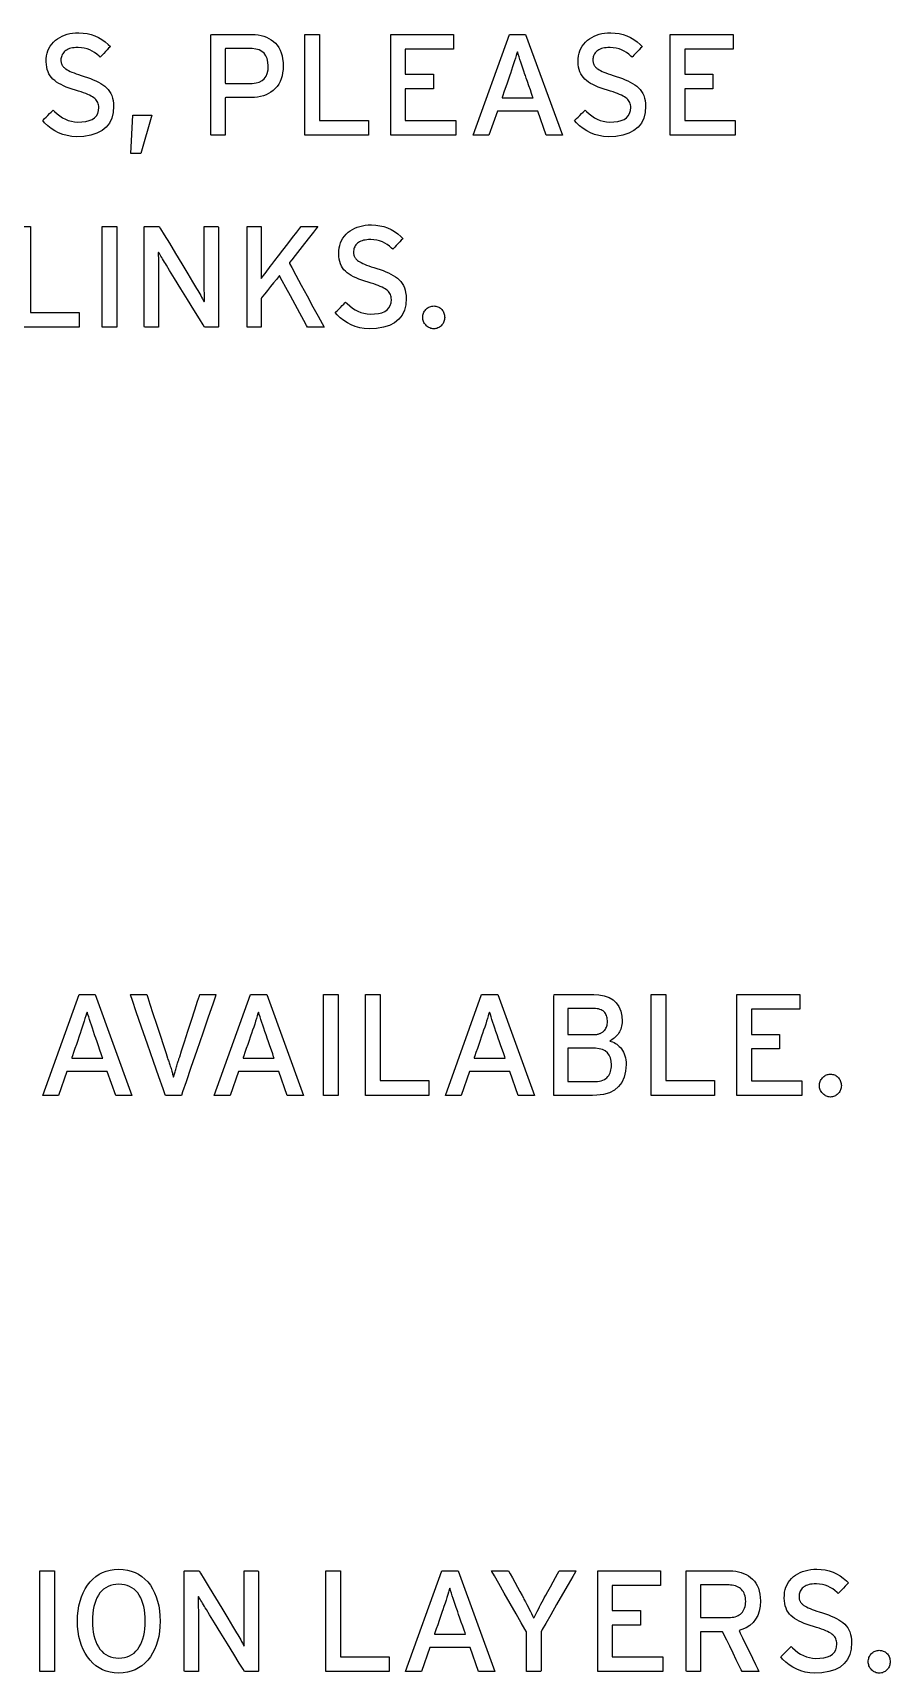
# Model space of a CAD drawing. Extents: x 1 to 47.7, y 0.2 to 33.5.
# Drawn here: x 13.578 to 15.809, y 21.199 to 25.469 of the extents above; entities that cross this region are included whole.
import ezdxf

# ---------------------------------------------------------------- set-up
doc = ezdxf.new("R2010")
doc.units = 0
doc.header["$MEASUREMENT"] = 0
doc.layers.add('6_0____DWG', color=7, linetype='CONTINUOUS')

msp = doc.modelspace()

# ---------------------------------------------------------------- linework, layer by layer
at = {"layer": '6_0____DWG'}
for points in [[(13.7879, 25.2781), (13.7868, 25.2615), (13.7833, 25.2469), (13.7773, 25.2342), (13.7688, 25.2234), (13.7579, 25.2146), (13.7445, 25.2077), (13.7287, 25.2027), (13.7103, 25.1996), (13.6913, 25.1986), (13.6788, 25.1996), (13.6669, 25.2016), (13.6556, 25.2047), (13.6449, 25.2088), (13.6348, 25.2139), (13.6253, 25.22), (13.6164, 25.2272), (13.6081, 25.2353), (13.6034, 25.2411), (13.6051, 25.2427), (13.6082, 25.2458), (13.6123, 25.2499), (13.6168, 25.2544), (13.6214, 25.259), (13.6255, 25.2631), (13.6287, 25.2662), (13.6304, 25.268), (13.6343, 25.2643), (13.6409, 25.2581), (13.6478, 25.2528), (13.655, 25.2482), (13.6624, 25.2444), (13.6701, 25.2414), (13.678, 25.2391), (13.6862, 25.2377), (13.6947, 25.237), (13.7055, 25.2373), (13.7157, 25.2385), (13.7246, 25.2407), (13.7322, 25.244), (13.7383, 25.2482), (13.7432, 25.2534), (13.7466, 25.2595), (13.7487, 25.2667), (13.7495, 25.2749), (13.7493, 25.2785), (13.7488, 25.2817), (13.7481, 25.2847), (13.747, 25.2877), (13.7455, 25.2905), (13.7438, 25.2931), (13.7417, 25.2957), (13.7393, 25.2981), (13.7366, 25.3003), (13.7333, 25.3026), (13.7295, 25.3048), (13.7253, 25.307), (13.7205, 25.3091), (13.7153, 25.3113), (13.7096, 25.3134), (13.7034, 25.3155), (13.6967, 25.3175), (13.689, 25.3197), (13.6804, 25.3224), (13.6722, 25.3252), (13.6647, 25.3281), (13.6576, 25.3312), (13.6511, 25.3344), (13.645, 25.3377), (13.6395, 25.3412), (13.6346, 25.3448), (13.6301, 25.3485), (13.6261, 25.3526), (13.6226, 25.3571), (13.6196, 25.3621), (13.6172, 25.3675), (13.6153, 25.3735), (13.6138, 25.3799), (13.6129, 25.3867), (13.6125, 25.394), (13.6127, 25.4017), (13.6135, 25.4091), (13.615, 25.416), (13.617, 25.4226), (13.6197, 25.4288), (13.623, 25.4347), (13.6269, 25.4401), (13.6315, 25.4452), (13.6366, 25.4499), (13.642, 25.4539), (13.6478, 25.4575), (13.6538, 25.4606), (13.6602, 25.4633), (13.667, 25.4654), (13.674, 25.4671), (13.6814, 25.4683), (13.6891, 25.4691), (13.6975, 25.4693), (13.7086, 25.4687), (13.7193, 25.4672), (13.7296, 25.4648), (13.7394, 25.4615), (13.7488, 25.4573), (13.7577, 25.4521), (13.7661, 25.4461), (13.7741, 25.4392), (13.7795, 25.4336), (13.778, 25.4321), (13.775, 25.4291), (13.7711, 25.425), (13.7666, 25.4203), (13.7621, 25.4156), (13.758, 25.4113), (13.7547, 25.408), (13.7529, 25.4061), (13.7501, 25.4084), (13.7445, 25.4135), (13.7386, 25.4179), (13.7324, 25.4217), (13.7258, 25.4248), (13.7189, 25.4273), (13.7116, 25.4292), (13.704, 25.4303), (13.6961, 25.4309), (13.69, 25.4308), (13.6854, 25.4305), (13.681, 25.4299), (13.6769, 25.4291), (13.6732, 25.4281), (13.6698, 25.4269), (13.6667, 25.4254), (13.6639, 25.4237), (13.6614, 25.4218), (13.6592, 25.4197), (13.6572, 25.4174), (13.6555, 25.415), (13.6541, 25.4125), (13.6529, 25.4098), (13.652, 25.4071), (13.6514, 25.4042), (13.651, 25.4012), (13.6509, 25.3982), (13.6509, 25.3967), (13.651, 25.3952), (13.6512, 25.3938), (13.6514, 25.3924), (13.6517, 25.3911), (13.6521, 25.3898), (13.6525, 25.3886), (13.653, 25.3874), (13.6535, 25.3862), (13.6542, 25.385), (13.6549, 25.3837), (13.6558, 25.3825), (13.6567, 25.3813), (13.6578, 25.3802), (13.659, 25.379), (13.6602, 25.3778), (13.6616, 25.3767), (13.6637, 25.3752), (13.6669, 25.3731), (13.6706, 25.371), (13.6748, 25.3689), (13.6796, 25.3668), (13.6849, 25.3647), (13.6906, 25.3625), (13.6969, 25.3604), (13.7037, 25.3582), (13.7117, 25.3558), (13.7199, 25.3531), (13.7276, 25.3503), (13.735, 25.3473), (13.7419, 25.3442), (13.7483, 25.3409), (13.7543, 25.3375), (13.7599, 25.3339), (13.7651, 25.3302), (13.7698, 25.3262), (13.774, 25.3218), (13.7776, 25.3169), (13.7807, 25.3116), (13.7832, 25.3058), (13.7852, 25.2995), (13.7866, 25.2928), (13.7875, 25.2857)], [(14.2293, 25.383), (14.2289, 25.3738), (14.2279, 25.3652), (14.2263, 25.3571), (14.224, 25.3495), (14.2211, 25.3424), (14.2176, 25.3359), (14.2134, 25.3299), (14.2087, 25.3244), (14.2033, 25.3194), (14.1976, 25.3151), (14.1915, 25.3113), (14.1849, 25.308), (14.178, 25.3054), (14.1706, 25.3033), (14.1629, 25.3018), (14.1547, 25.3009), (14.1461, 25.3005), (14.1431, 25.3005), (14.1368, 25.3005), (14.1275, 25.3005), (14.1164, 25.3005), (14.1048, 25.3005), (14.094, 25.3005), (14.0852, 25.3005), (14.0798, 25.3005), (14.0786, 25.3001), (14.0786, 25.2942), (14.0786, 25.2827), (14.0786, 25.2676), (14.0786, 25.2507), (14.0786, 25.2339), (14.0786, 25.2191), (14.0786, 25.2082), (14.0786, 25.2029), (14.0778, 25.2027), (14.0745, 25.2027), (14.0694, 25.2027), (14.0632, 25.2027), (14.0567, 25.2027), (14.0506, 25.2027), (14.0455, 25.2027), (14.0422, 25.2027), (14.0413, 25.2033), (14.0413, 25.2173), (14.0413, 25.2467), (14.0413, 25.2864), (14.0413, 25.3314), (14.0413, 25.3767), (14.0413, 25.4172), (14.0413, 25.448), (14.0413, 25.464), (14.0432, 25.4651), (14.0519, 25.4651), (14.0659, 25.4651), (14.0832, 25.4651), (14.1017, 25.4651), (14.1195, 25.4651), (14.1344, 25.4651), (14.1444, 25.4651), (14.1486, 25.4651), (14.1568, 25.4648), (14.1646, 25.4639), (14.172, 25.4625), (14.1791, 25.4605), (14.1858, 25.4579), (14.1922, 25.4548), (14.1981, 25.4512), (14.2037, 25.447), (14.209, 25.4422), (14.2137, 25.4368), (14.2178, 25.4308), (14.2212, 25.4242), (14.2241, 25.4171), (14.2263, 25.4094), (14.2279, 25.4012), (14.229, 25.3924)], [(15.1723, 25.2781), (15.1713, 25.2615), (15.1678, 25.2469), (15.1618, 25.2342), (15.1533, 25.2234), (15.1424, 25.2146), (15.129, 25.2077), (15.1131, 25.2027), (15.0948, 25.1996), (15.0757, 25.1986), (15.0632, 25.1996), (15.0513, 25.2016), (15.04, 25.2047), (15.0293, 25.2088), (15.0193, 25.2139), (15.0098, 25.22), (15.0009, 25.2272), (14.9926, 25.2353), (14.9879, 25.2411), (14.9896, 25.2427), (14.9927, 25.2458), (14.9967, 25.2499), (15.0013, 25.2544), (15.0059, 25.259), (15.01, 25.2631), (15.0132, 25.2662), (15.0149, 25.268), (15.0188, 25.2643), (15.0254, 25.2581), (15.0323, 25.2528), (15.0395, 25.2482), (15.0469, 25.2444), (15.0546, 25.2414), (15.0625, 25.2391), (15.0707, 25.2377), (15.0792, 25.237), (15.09, 25.2373), (15.1002, 25.2385), (15.1091, 25.2407), (15.1166, 25.244), (15.1228, 25.2482), (15.1276, 25.2534), (15.1311, 25.2595), (15.1332, 25.2667), (15.1339, 25.2749), (15.1338, 25.2785), (15.1333, 25.2817), (15.1325, 25.2847), (15.1314, 25.2877), (15.13, 25.2905), (15.1283, 25.2931), (15.1262, 25.2957), (15.1238, 25.2981), (15.1211, 25.3003), (15.1178, 25.3026), (15.114, 25.3048), (15.1098, 25.307), (15.105, 25.3091), (15.0998, 25.3113), (15.0941, 25.3134), (15.0879, 25.3155), (15.0812, 25.3175), (15.0735, 25.3197), (15.0648, 25.3224), (15.0567, 25.3252), (15.0491, 25.3281), (15.0421, 25.3312), (15.0355, 25.3344), (15.0295, 25.3377), (15.024, 25.3412), (15.019, 25.3448), (15.0146, 25.3485), (15.0106, 25.3526), (15.0071, 25.3571), (15.0041, 25.3621), (15.0017, 25.3675), (14.9997, 25.3735), (14.9983, 25.3799), (14.9974, 25.3867), (14.997, 25.394), (14.9972, 25.4017), (14.998, 25.4091), (14.9995, 25.416), (15.0015, 25.4226), (15.0042, 25.4288), (15.0075, 25.4347), (15.0114, 25.4401), (15.0159, 25.4452), (15.0211, 25.4499), (15.0265, 25.4539), (15.0323, 25.4575), (15.0383, 25.4606), (15.0447, 25.4633), (15.0514, 25.4654), (15.0585, 25.4671), (15.0659, 25.4683), (15.0736, 25.4691), (15.0819, 25.4693), (15.0931, 25.4687), (15.1038, 25.4672), (15.1141, 25.4648), (15.1239, 25.4615), (15.1332, 25.4573), (15.1421, 25.4521), (15.1506, 25.4461), (15.1586, 25.4392), (15.164, 25.4336), (15.1625, 25.4321), (15.1595, 25.4291), (15.1556, 25.425), (15.1511, 25.4203), (15.1466, 25.4156), (15.1424, 25.4113), (15.1392, 25.408), (15.1373, 25.4061), (15.1345, 25.4084), (15.129, 25.4135), (15.1231, 25.4179), (15.1169, 25.4217), (15.1103, 25.4248), (15.1034, 25.4273), (15.0961, 25.4292), (15.0885, 25.4303), (15.0805, 25.4309), (15.0745, 25.4308), (15.0698, 25.4305), (15.0655, 25.4299), (15.0614, 25.4291), (15.0577, 25.4281), (15.0543, 25.4269), (15.0511, 25.4254), (15.0483, 25.4237), (15.0458, 25.4218), (15.0436, 25.4197), (15.0417, 25.4174), (15.04, 25.415), (15.0386, 25.4125), (15.0374, 25.4098), (15.0365, 25.4071), (15.0359, 25.4042), (15.0355, 25.4012), (15.0354, 25.3982), (15.0354, 25.3967), (15.0355, 25.3952), (15.0357, 25.3938), (15.0359, 25.3924), (15.0362, 25.3911), (15.0366, 25.3898), (15.037, 25.3886), (15.0375, 25.3874), (15.038, 25.3862), (15.0386, 25.385), (15.0394, 25.3837), (15.0402, 25.3825), (15.0412, 25.3813), (15.0423, 25.3802), (15.0434, 25.379), (15.0447, 25.3778), (15.0461, 25.3767), (15.0481, 25.3752), (15.0514, 25.3731), (15.0551, 25.371), (15.0593, 25.3689), (15.0641, 25.3668), (15.0693, 25.3647), (15.0751, 25.3625), (15.0814, 25.3604), (15.0882, 25.3582), (15.0962, 25.3558), (15.1044, 25.3531), (15.1121, 25.3503), (15.1194, 25.3473), (15.1263, 25.3442), (15.1328, 25.3409), (15.1388, 25.3375), (15.1444, 25.3339), (15.1496, 25.3302), (15.1543, 25.3262), (15.1585, 25.3218), (15.1621, 25.3169), (15.1652, 25.3116), (15.1677, 25.3058), (15.1697, 25.2995), (15.1711, 25.2928), (15.172, 25.2857)], [(14.1906, 25.383), (14.1897, 25.3933), (14.1876, 25.4022), (14.1842, 25.4098), (14.1796, 25.4161), (14.1738, 25.4211), (14.1668, 25.4248), (14.1585, 25.4271), (14.149, 25.4281), (14.1451, 25.4282), (14.1385, 25.4282), (14.1285, 25.4282), (14.1165, 25.4282), (14.1041, 25.4282), (14.0928, 25.4282), (14.0839, 25.4282), (14.0791, 25.4282), (14.0786, 25.4268), (14.0786, 25.4192), (14.0786, 25.4066), (14.0786, 25.3911), (14.0786, 25.3746), (14.0786, 25.3591), (14.0786, 25.3465), (14.0786, 25.3389), (14.0791, 25.3375), (14.0839, 25.3375), (14.0928, 25.3375), (14.1041, 25.3375), (14.1165, 25.3375), (14.1285, 25.3375), (14.1385, 25.3375), (14.1451, 25.3375), (14.149, 25.3376), (14.1588, 25.3387), (14.1672, 25.3411), (14.1743, 25.3448), (14.1802, 25.3498), (14.1847, 25.3561), (14.188, 25.3638), (14.1899, 25.3727)], [(14.8587, 25.3606), (14.8558, 25.3692), (14.853, 25.3775), (14.8504, 25.3854), (14.8479, 25.393), (14.8455, 25.4002), (14.8433, 25.4071), (14.8412, 25.4136), (14.8393, 25.4198), (14.8375, 25.4162), (14.8357, 25.4099), (14.8336, 25.4031), (14.8314, 25.396), (14.829, 25.3885), (14.8265, 25.3807), (14.8238, 25.3724), (14.8209, 25.3638), (14.8194, 25.3593), (14.8176, 25.3542), (14.8147, 25.3459), (14.8112, 25.3356), (14.8074, 25.3247), (14.8038, 25.3144), (14.8009, 25.3061), (14.7991, 25.3011), (14.7994, 25.3001), (14.8051, 25.3001), (14.8156, 25.3001), (14.829, 25.3001), (14.8437, 25.3001), (14.8579, 25.3001), (14.8698, 25.3001), (14.8776, 25.3001), (14.8797, 25.3002), (14.8785, 25.3036), (14.876, 25.3109), (14.8726, 25.3206), (14.8688, 25.3315), (14.8651, 25.3422), (14.8618, 25.3515), (14.8596, 25.3581)], [(14.0246, 24.7027), (14.0209, 24.7087), (14.0111, 24.7248), (13.9969, 24.7478), (13.9802, 24.7749), (13.9629, 24.8031), (13.9467, 24.8294), (13.9335, 24.8507), (13.9253, 24.8642), (13.9226, 24.8685), (13.9201, 24.8726), (13.9178, 24.8766), (13.9155, 24.8805), (13.9132, 24.8843), (13.9111, 24.8879), (13.909, 24.8915), (13.907, 24.8949), (13.9051, 24.8982), (13.9043, 24.896), (13.9043, 24.8897), (13.9044, 24.8832), (13.9044, 24.8765), (13.9044, 24.8696), (13.9045, 24.8625), (13.9045, 24.8551), (13.9046, 24.8476), (13.9047, 24.8399), (13.9047, 24.8351), (13.9047, 24.8229), (13.9047, 24.8045), (13.9047, 24.7824), (13.9047, 24.7591), (13.9047, 24.737), (13.9047, 24.7186), (13.9047, 24.7064), (13.9047, 24.7027), (13.903, 24.7027), (13.8991, 24.7027), (13.8937, 24.7027), (13.8876, 24.7027), (13.8813, 24.7027), (13.8755, 24.7027), (13.8709, 24.7027), (13.8682, 24.7027), (13.8677, 24.7046), (13.8677, 24.7216), (13.8677, 24.7525), (13.8677, 24.7926), (13.8677, 24.8372), (13.8677, 24.8814), (13.8677, 24.9204), (13.8677, 24.9497), (13.8677, 24.9643), (13.8685, 24.9651), (13.8717, 24.9651), (13.8767, 24.9651), (13.8829, 24.9651), (13.8895, 24.9651), (13.8959, 24.9651), (13.9014, 24.9651), (13.9051, 24.9651), (13.9066, 24.9651), (13.9101, 24.9593), (13.9195, 24.9437), (13.933, 24.9213), (13.9489, 24.8949), (13.9655, 24.8675), (13.9809, 24.8419), (13.9934, 24.8211), (14.0013, 24.808), (14.004, 24.8036), (14.0069, 24.7987), (14.0096, 24.794), (14.0122, 24.7894), (14.0147, 24.7851), (14.017, 24.7809), (14.0193, 24.7769), (14.0214, 24.773), (14.0235, 24.7693), (14.0242, 24.7714), (14.0242, 24.7779), (14.0241, 24.7846), (14.0241, 24.7915), (14.024, 24.7985), (14.024, 24.8058), (14.0239, 24.8132), (14.0239, 24.8208), (14.0239, 24.8286), (14.0239, 24.8334), (14.0239, 24.8455), (14.0239, 24.8638), (14.0239, 24.8858), (14.0239, 24.909), (14.0239, 24.931), (14.0239, 24.9493), (14.0239, 24.9615), (14.024, 24.9651), (14.0257, 24.9651), (14.0295, 24.9651), (14.0349, 24.9651), (14.041, 24.9651), (14.0474, 24.9651), (14.0531, 24.9651), (14.0577, 24.9651), (14.0604, 24.9651), (14.0609, 24.9633), (14.0609, 24.9463), (14.0609, 24.9154), (14.0609, 24.8752), (14.0609, 24.8307), (14.0609, 24.7865), (14.0609, 24.7474), (14.0609, 24.7182), (14.0609, 24.7036), (14.0602, 24.7027), (14.0572, 24.7027), (14.0525, 24.7027), (14.0467, 24.7027), (14.0405, 24.7027), (14.0346, 24.7027), (14.0295, 24.7027), (14.026, 24.7027)], [(14.2926, 24.7027), (14.29, 24.7077), (14.2828, 24.7207), (14.2726, 24.7396), (14.2606, 24.7617), (14.2481, 24.7848), (14.2364, 24.8062), (14.2269, 24.8237), (14.2209, 24.8347), (14.2194, 24.8371), (14.2168, 24.8338), (14.2115, 24.8272), (14.2045, 24.8185), (14.1965, 24.8086), (14.1885, 24.7986), (14.1813, 24.7896), (14.1757, 24.7827), (14.1727, 24.7789), (14.1723, 24.7776), (14.1723, 24.772), (14.1723, 24.7626), (14.1723, 24.7508), (14.1723, 24.7378), (14.1723, 24.7252), (14.1723, 24.7142), (14.1723, 24.7063), (14.1723, 24.7028), (14.1713, 24.7027), (14.168, 24.7027), (14.163, 24.7027), (14.157, 24.7027), (14.1507, 24.7027), (14.1447, 24.7027), (14.1397, 24.7027), (14.1364, 24.7027), (14.1354, 24.703), (14.1354, 24.7151), (14.1354, 24.7425), (14.1354, 24.7805), (14.1354, 24.8243), (14.1354, 24.869), (14.1354, 24.9101), (14.1354, 24.9426), (14.1354, 24.9619), (14.1357, 24.9651), (14.1381, 24.9651), (14.1424, 24.9651), (14.1481, 24.9651), (14.1544, 24.9651), (14.1606, 24.9651), (14.1661, 24.9651), (14.1702, 24.9651), (14.1723, 24.9651), (14.1724, 24.9634), (14.1724, 24.9561), (14.1724, 24.9444), (14.1724, 24.93), (14.1724, 24.9146), (14.1724, 24.8998), (14.1724, 24.8872), (14.1724, 24.8785), (14.1724, 24.8752), (14.1724, 24.8696), (14.1723, 24.8641), (14.1723, 24.8586), (14.1722, 24.8533), (14.1721, 24.8479), (14.172, 24.8427), (14.1719, 24.8374), (14.1718, 24.8323), (14.1724, 24.8297), (14.1752, 24.8336), (14.1782, 24.8377), (14.1813, 24.842), (14.1846, 24.8464), (14.1881, 24.851), (14.1917, 24.8558), (14.1954, 24.8607), (14.1994, 24.8658), (14.202, 24.8692), (14.2075, 24.8764), (14.2169, 24.8884), (14.2286, 24.9036), (14.2415, 24.9202), (14.254, 24.9364), (14.2649, 24.9504), (14.2728, 24.9606), (14.2763, 24.9651), (14.2775, 24.9651), (14.2814, 24.9651), (14.2872, 24.9651), (14.2943, 24.9651), (14.3017, 24.9651), (14.3087, 24.9651), (14.3145, 24.9651), (14.3184, 24.9651), (14.3195, 24.9651), (14.3161, 24.9607), (14.3083, 24.9507), (14.2975, 24.9369), (14.2851, 24.921), (14.2724, 24.9048), (14.2607, 24.8899), (14.2515, 24.8781), (14.246, 24.8711), (14.2457, 24.8687), (14.2516, 24.8579), (14.2623, 24.8382), (14.2762, 24.8126), (14.2916, 24.7843), (14.3069, 24.7561), (14.3205, 24.7312), (14.3306, 24.7126), (14.3356, 24.7033), (14.3351, 24.7027), (14.3316, 24.7027), (14.3259, 24.7027), (14.319, 24.7027), (14.3116, 24.7027), (14.3045, 24.7027), (14.2984, 24.7027), (14.2942, 24.7027)], [(14.5494, 24.7781), (14.5483, 24.7615), (14.5448, 24.7469), (14.5388, 24.7342), (14.5303, 24.7234), (14.5194, 24.7146), (14.506, 24.7077), (14.4902, 24.7027), (14.4719, 24.6996), (14.4528, 24.6986), (14.4403, 24.6996), (14.4284, 24.7016), (14.4171, 24.7047), (14.4064, 24.7088), (14.3963, 24.7139), (14.3868, 24.72), (14.3779, 24.7272), (14.3696, 24.7353), (14.3649, 24.7411), (14.3666, 24.7427), (14.3697, 24.7458), (14.3738, 24.7499), (14.3783, 24.7544), (14.3829, 24.759), (14.387, 24.7631), (14.3902, 24.7662), (14.3919, 24.768), (14.3958, 24.7643), (14.4024, 24.7581), (14.4093, 24.7528), (14.4165, 24.7482), (14.4239, 24.7444), (14.4316, 24.7414), (14.4396, 24.7391), (14.4478, 24.7377), (14.4562, 24.737), (14.467, 24.7373), (14.4772, 24.7385), (14.4861, 24.7407), (14.4937, 24.744), (14.4998, 24.7482), (14.5047, 24.7534), (14.5081, 24.7595), (14.5102, 24.7667), (14.511, 24.7749), (14.5108, 24.7785), (14.5104, 24.7817), (14.5096, 24.7847), (14.5085, 24.7877), (14.507, 24.7905), (14.5053, 24.7931), (14.5032, 24.7957), (14.5008, 24.7981), (14.4981, 24.8003), (14.4948, 24.8026), (14.4911, 24.8048), (14.4868, 24.807), (14.482, 24.8091), (14.4768, 24.8113), (14.4711, 24.8134), (14.4649, 24.8155), (14.4582, 24.8175), (14.4505, 24.8197), (14.4419, 24.8224), (14.4338, 24.8252), (14.4262, 24.8281), (14.4191, 24.8312), (14.4126, 24.8344), (14.4065, 24.8377), (14.401, 24.8412), (14.3961, 24.8448), (14.3916, 24.8485), (14.3876, 24.8526), (14.3841, 24.8571), (14.3812, 24.8621), (14.3787, 24.8675), (14.3768, 24.8735), (14.3753, 24.8799), (14.3744, 24.8867), (14.374, 24.894), (14.3742, 24.9017), (14.3751, 24.9091), (14.3765, 24.916), (14.3786, 24.9226), (14.3812, 24.9288), (14.3845, 24.9347), (14.3885, 24.9401), (14.393, 24.9452), (14.3981, 24.9499), (14.4036, 24.9539), (14.4093, 24.9575), (14.4154, 24.9606), (14.4218, 24.9633), (14.4285, 24.9654), (14.4355, 24.9671), (14.4429, 24.9683), (14.4506, 24.9691), (14.459, 24.9693), (14.4701, 24.9687), (14.4809, 24.9672), (14.4911, 24.9648), (14.5009, 24.9615), (14.5103, 24.9573), (14.5192, 24.9521), (14.5276, 24.9461), (14.5356, 24.9392), (14.541, 24.9336), (14.5395, 24.9321), (14.5366, 24.9291), (14.5326, 24.925), (14.5281, 24.9203), (14.5236, 24.9156), (14.5195, 24.9113), (14.5162, 24.908), (14.5144, 24.9061), (14.5116, 24.9084), (14.506, 24.9135), (14.5002, 24.9179), (14.4939, 24.9217), (14.4874, 24.9248), (14.4804, 24.9273), (14.4732, 24.9292), (14.4655, 24.9303), (14.4576, 24.9309), (14.4515, 24.9308), (14.4469, 24.9305), (14.4425, 24.9299), (14.4385, 24.9291), (14.4347, 24.9281), (14.4313, 24.9269), (14.4282, 24.9254), (14.4254, 24.9237), (14.4229, 24.9218), (14.4207, 24.9197), (14.4187, 24.9174), (14.417, 24.915), (14.4156, 24.9125), (14.4145, 24.9098), (14.4136, 24.9071), (14.4129, 24.9042), (14.4125, 24.9012), (14.4124, 24.8982), (14.4125, 24.8967), (14.4126, 24.8952), (14.4127, 24.8938), (14.4129, 24.8924), (14.4132, 24.8911), (14.4136, 24.8898), (14.414, 24.8886), (14.4145, 24.8874), (14.415, 24.8862), (14.4157, 24.885), (14.4164, 24.8837), (14.4173, 24.8825), (14.4182, 24.8813), (14.4193, 24.8802), (14.4205, 24.879), (14.4217, 24.8778), (14.4231, 24.8767), (14.4252, 24.8752), (14.4284, 24.8731), (14.4321, 24.871), (14.4364, 24.8689), (14.4411, 24.8668), (14.4464, 24.8647), (14.4521, 24.8625), (14.4584, 24.8604), (14.4652, 24.8582), (14.4732, 24.8558), (14.4814, 24.8531), (14.4892, 24.8503), (14.4965, 24.8473), (14.5034, 24.8442), (14.5098, 24.8409), (14.5159, 24.8375), (14.5215, 24.8339), (14.5266, 24.8302), (14.5313, 24.8262), (14.5355, 24.8218), (14.5391, 24.8169), (14.5422, 24.8116), (14.5447, 24.8058), (14.5467, 24.7995), (14.5481, 24.7928), (14.549, 24.7857)], [(14.6498, 24.7282), (14.6496, 24.7254), (14.6492, 24.7226), (14.6486, 24.72), (14.6477, 24.7175), (14.6467, 24.7152), (14.6455, 24.7129), (14.644, 24.7107), (14.6424, 24.7087), (14.6405, 24.7067), (14.6385, 24.7049), (14.6364, 24.7033), (14.6342, 24.702), (14.6318, 24.7008), (14.6294, 24.6999), (14.6268, 24.6992), (14.624, 24.6988), (14.6212, 24.6985), (14.6184, 24.6988), (14.6158, 24.6992), (14.6132, 24.6999), (14.6108, 24.7008), (14.6085, 24.702), (14.6063, 24.7033), (14.6042, 24.7049), (14.6022, 24.7067), (14.6003, 24.7087), (14.5985, 24.7107), (14.597, 24.7129), (14.5956, 24.7152), (14.5946, 24.7175), (14.5937, 24.72), (14.5931, 24.7226), (14.5928, 24.7254), (14.5927, 24.7282), (14.5928, 24.7311), (14.5931, 24.734), (14.5937, 24.7367), (14.5946, 24.7393), (14.5956, 24.7418), (14.597, 24.7442), (14.5985, 24.7464), (14.6003, 24.7486), (14.6022, 24.7505), (14.6042, 24.7523), (14.6063, 24.7538), (14.6085, 24.7551), (14.6108, 24.7561), (14.6132, 24.757), (14.6158, 24.7576), (14.6184, 24.758), (14.6212, 24.7582), (14.624, 24.758), (14.6268, 24.7576), (14.6294, 24.757), (14.6318, 24.7561), (14.6342, 24.7551), (14.6364, 24.7538), (14.6385, 24.7523), (14.6405, 24.7505), (14.6424, 24.7486), (14.644, 24.7464), (14.6455, 24.7442), (14.6467, 24.7418), (14.6477, 24.7393), (14.6486, 24.7367), (14.6492, 24.734), (14.6496, 24.7311)], [(13.9643, 22.7027), (13.9627, 22.7027), (13.9586, 22.7027), (13.9527, 22.7027), (13.9458, 22.7027), (13.9386, 22.7027), (13.932, 22.7027), (13.9266, 22.7027), (13.9233, 22.7027), (13.9222, 22.7041), (13.9166, 22.7203), (13.906, 22.7509), (13.892, 22.7911), (13.8764, 22.836), (13.8609, 22.8807), (13.8471, 22.9202), (13.8369, 22.9497), (13.8318, 22.9644), (13.8324, 22.9651), (13.836, 22.9651), (13.8416, 22.9651), (13.8486, 22.9651), (13.856, 22.9651), (13.8631, 22.9651), (13.869, 22.9651), (13.873, 22.9651), (13.8744, 22.9651), (13.8768, 22.9578), (13.8824, 22.9405), (13.8904, 22.9162), (13.8996, 22.8881), (13.909, 22.8593), (13.9177, 22.8329), (13.9245, 22.812), (13.9285, 22.7997), (13.9295, 22.7966), (13.9305, 22.7938), (13.9314, 22.7909), (13.9324, 22.788), (13.9334, 22.785), (13.9344, 22.782), (13.9354, 22.7789), (13.9365, 22.7758), (13.9375, 22.7726), (13.9385, 22.7693), (13.9393, 22.7663), (13.9401, 22.7633), (13.9409, 22.7606), (13.9416, 22.758), (13.9422, 22.7556), (13.9428, 22.7534), (13.9434, 22.7514), (13.9438, 22.7502), (13.9443, 22.7521), (13.9449, 22.7542), (13.9455, 22.7565), (13.9462, 22.759), (13.947, 22.7616), (13.9479, 22.7644), (13.9488, 22.7674), (13.9499, 22.7705), (13.9509, 22.7738), (13.9518, 22.777), (13.9528, 22.7802), (13.9537, 22.7833), (13.9546, 22.7864), (13.9555, 22.7894), (13.9564, 22.7923), (13.9573, 22.7952), (13.9581, 22.7979), (13.9599, 22.8034), (13.965, 22.8191), (13.9725, 22.8423), (13.9814, 22.8698), (13.9907, 22.8987), (13.9995, 22.9257), (14.0066, 22.9478), (14.0111, 22.9618), (14.0124, 22.9651), (14.0147, 22.9651), (14.0195, 22.9651), (14.0258, 22.9651), (14.033, 22.9651), (14.0402, 22.9651), (14.0466, 22.9651), (14.0515, 22.9651), (14.0541, 22.9651), (14.053, 22.9611), (14.0459, 22.9404), (14.0343, 22.9067), (14.0199, 22.8648), (14.0043, 22.8195), (13.9893, 22.7757), (13.9765, 22.7384), (13.9676, 22.7125)], [(15.1219, 22.7832), (15.1205, 22.7655), (15.1168, 22.75), (15.1107, 22.7367), (15.1024, 22.7256), (15.0917, 22.7166), (15.0787, 22.7099), (15.0634, 22.7054), (15.0457, 22.7031), (15.0342, 22.7027), (15.0273, 22.7027), (15.0149, 22.7027), (14.999, 22.7027), (14.9815, 22.7027), (14.9643, 22.7027), (14.9494, 22.7027), (14.9387, 22.7027), (14.9341, 22.7027), (14.934, 22.7107), (14.934, 22.7355), (14.934, 22.7723), (14.934, 22.8161), (14.934, 22.8619), (14.934, 22.9046), (14.934, 22.9391), (14.934, 22.9606), (14.9345, 22.9651), (14.9408, 22.9651), (14.9531, 22.9651), (14.9692, 22.9651), (14.9872, 22.9651), (15.0052, 22.9651), (15.021, 22.9651), (15.0327, 22.9651), (15.0382, 22.9651), (15.0508, 22.9645), (15.065, 22.9621), (15.0774, 22.9578), (15.0878, 22.9517), (15.0963, 22.9437), (15.1029, 22.9339), (15.1077, 22.9222), (15.1105, 22.9088), (15.1114, 22.896), (15.1112, 22.8915), (15.1108, 22.8872), (15.1101, 22.8832), (15.1092, 22.8792), (15.108, 22.8755), (15.1066, 22.872), (15.105, 22.8686), (15.1031, 22.8654), (15.1009, 22.8624), (15.0987, 22.8596), (15.0963, 22.8569), (15.0937, 22.8544), (15.091, 22.8521), (15.0882, 22.8499), (15.0851, 22.8478), (15.082, 22.846), (15.0794, 22.8443), (15.0831, 22.8433), (15.0868, 22.8419), (15.0904, 22.8402), (15.0939, 22.8383), (15.0973, 22.836), (15.1006, 22.8334), (15.1039, 22.8305), (15.107, 22.8273), (15.1101, 22.8237), (15.1128, 22.8198), (15.1151, 22.8156), (15.1171, 22.8111), (15.1188, 22.8062), (15.1201, 22.801), (15.121, 22.7954), (15.1216, 22.7895)], [(13.7385, 22.8606), (13.7356, 22.8692), (13.7328, 22.8775), (13.7301, 22.8854), (13.7276, 22.893), (13.7253, 22.9002), (13.7231, 22.9071), (13.721, 22.9136), (13.7191, 22.9198), (13.7173, 22.9162), (13.7155, 22.9099), (13.7134, 22.9031), (13.7112, 22.896), (13.7088, 22.8885), (13.7063, 22.8807), (13.7036, 22.8724), (13.7007, 22.8638), (13.6992, 22.8593), (13.6974, 22.8542), (13.6945, 22.8459), (13.691, 22.8356), (13.6872, 22.8247), (13.6836, 22.8144), (13.6807, 22.8061), (13.6789, 22.8011), (13.6792, 22.8001), (13.6849, 22.8001), (13.6954, 22.8001), (13.7088, 22.8001), (13.7235, 22.8001), (13.7377, 22.8001), (13.7496, 22.8001), (13.7574, 22.8001), (13.7595, 22.8002), (13.7583, 22.8036), (13.7558, 22.8109), (13.7524, 22.8206), (13.7486, 22.8315), (13.7449, 22.8422), (13.7416, 22.8515), (13.7393, 22.8581)], [(14.1847, 22.8606), (14.1818, 22.8692), (14.179, 22.8775), (14.1764, 22.8854), (14.1739, 22.893), (14.1715, 22.9002), (14.1693, 22.9071), (14.1672, 22.9136), (14.1653, 22.9198), (14.1636, 22.9162), (14.1617, 22.9099), (14.1596, 22.9031), (14.1574, 22.896), (14.1551, 22.8885), (14.1525, 22.8807), (14.1498, 22.8724), (14.1469, 22.8638), (14.1454, 22.8593), (14.1436, 22.8542), (14.1407, 22.8459), (14.1372, 22.8356), (14.1334, 22.8247), (14.1298, 22.8144), (14.1269, 22.8061), (14.1252, 22.8011), (14.1254, 22.8001), (14.1311, 22.8001), (14.1416, 22.8001), (14.155, 22.8001), (14.1697, 22.8001), (14.1839, 22.8001), (14.1958, 22.8001), (14.2036, 22.8001), (14.2057, 22.8002), (14.2045, 22.8036), (14.202, 22.8109), (14.1987, 22.8206), (14.1949, 22.8315), (14.1911, 22.8422), (14.1879, 22.8515), (14.1856, 22.8581)], [(14.786, 22.8606), (14.7831, 22.8692), (14.7803, 22.8775), (14.7777, 22.8854), (14.7752, 22.893), (14.7728, 22.9002), (14.7706, 22.9071), (14.7685, 22.9136), (14.7666, 22.9198), (14.7649, 22.9162), (14.763, 22.9099), (14.761, 22.9031), (14.7588, 22.896), (14.7564, 22.8885), (14.7538, 22.8807), (14.7511, 22.8724), (14.7482, 22.8638), (14.7467, 22.8593), (14.745, 22.8542), (14.7421, 22.8459), (14.7385, 22.8356), (14.7347, 22.8247), (14.7311, 22.8144), (14.7282, 22.8061), (14.7265, 22.8011), (14.7267, 22.8001), (14.7324, 22.8001), (14.7429, 22.8001), (14.7564, 22.8001), (14.7711, 22.8001), (14.7852, 22.8001), (14.7971, 22.8001), (14.8049, 22.8001), (14.8071, 22.8002), (14.8059, 22.8036), (14.8034, 22.8109), (14.8, 22.8206), (14.7962, 22.8315), (14.7924, 22.8422), (14.7892, 22.8515), (14.7869, 22.8581)], [(15.0733, 22.8948), (15.0732, 22.8982), (15.0729, 22.9015), (15.0724, 22.9047), (15.0717, 22.9077), (15.0707, 22.9106), (15.0695, 22.9133), (15.0682, 22.9159), (15.0666, 22.9184), (15.0647, 22.9206), (15.0623, 22.9226), (15.0597, 22.9243), (15.0568, 22.9257), (15.0536, 22.9269), (15.0502, 22.9279), (15.0464, 22.9286), (15.0424, 22.9291), (15.0381, 22.9293), (15.0355, 22.9293), (15.0285, 22.9293), (15.0186, 22.9293), (15.007, 22.9293), (14.995, 22.9293), (14.9841, 22.9293), (14.9755, 22.9293), (14.9705, 22.9293), (14.9698, 22.9286), (14.9698, 22.9237), (14.9698, 22.9151), (14.9698, 22.9042), (14.9698, 22.8923), (14.9698, 22.8807), (14.9698, 22.8708), (14.9698, 22.8639), (14.9698, 22.8613), (14.9725, 22.8613), (14.9794, 22.8613), (14.9893, 22.8613), (15.001, 22.8613), (15.0129, 22.8613), (15.0238, 22.8613), (15.0324, 22.8613), (15.0374, 22.8613), (15.0392, 22.8613), (15.0414, 22.8614), (15.0435, 22.8616), (15.0456, 22.8618), (15.0475, 22.8622), (15.0494, 22.8626), (15.0511, 22.8631), (15.0528, 22.8637), (15.0544, 22.8644), (15.0559, 22.8651), (15.0573, 22.8659), (15.0587, 22.8667), (15.0601, 22.8675), (15.0614, 22.8684), (15.0626, 22.8694), (15.0637, 22.8704), (15.0648, 22.8714), (15.0663, 22.873), (15.0679, 22.8754), (15.0694, 22.8778), (15.0706, 22.8803), (15.0716, 22.883), (15.0723, 22.8858), (15.0729, 22.8887), (15.0732, 22.8917)], [(15.0838, 22.7821), (15.083, 22.7918), (15.0809, 22.8003), (15.0776, 22.8076), (15.0731, 22.8136), (15.0672, 22.8185), (15.0602, 22.8221), (15.0518, 22.8245), (15.0423, 22.8257), (15.0375, 22.8258), (15.0316, 22.8258), (15.0221, 22.8258), (15.0105, 22.8258), (14.9981, 22.8258), (14.9865, 22.8258), (14.977, 22.8258), (14.9711, 22.8258), (14.9698, 22.8254), (14.9698, 22.8198), (14.9698, 22.8091), (14.9698, 22.7951), (14.9698, 22.7796), (14.9698, 22.7644), (14.9698, 22.7513), (14.9698, 22.7421), (14.9698, 22.7386), (14.9725, 22.7386), (14.9797, 22.7386), (14.9899, 22.7386), (15.0017, 22.7386), (15.0138, 22.7386), (15.0247, 22.7386), (15.0331, 22.7386), (15.0374, 22.7386), (15.0417, 22.7387), (15.0473, 22.7391), (15.0524, 22.7399), (15.0572, 22.741), (15.0615, 22.7425), (15.0654, 22.7443), (15.0688, 22.7465), (15.0719, 22.749), (15.0745, 22.7519), (15.0767, 22.7549), (15.0785, 22.7581), (15.0801, 22.7615), (15.0815, 22.7652), (15.0825, 22.7691), (15.0832, 22.7732), (15.0836, 22.7776)], [(15.6821, 22.7282), (15.682, 22.7254), (15.6816, 22.7226), (15.6809, 22.72), (15.6801, 22.7175), (15.6791, 22.7152), (15.6779, 22.7129), (15.6764, 22.7107), (15.6748, 22.7087), (15.6729, 22.7067), (15.6709, 22.7049), (15.6688, 22.7033), (15.6666, 22.702), (15.6642, 22.7008), (15.6617, 22.6999), (15.6592, 22.6992), (15.6564, 22.6988), (15.6536, 22.6985), (15.6508, 22.6988), (15.6482, 22.6992), (15.6456, 22.6999), (15.6432, 22.7008), (15.6409, 22.702), (15.6387, 22.7033), (15.6366, 22.7049), (15.6346, 22.7067), (15.6327, 22.7087), (15.6309, 22.7107), (15.6293, 22.7129), (15.628, 22.7152), (15.627, 22.7175), (15.6261, 22.72), (15.6255, 22.7226), (15.6252, 22.7254), (15.625, 22.7282), (15.6252, 22.7311), (15.6255, 22.734), (15.6261, 22.7367), (15.627, 22.7393), (15.628, 22.7418), (15.6293, 22.7442), (15.6309, 22.7464), (15.6327, 22.7486), (15.6346, 22.7505), (15.6366, 22.7523), (15.6387, 22.7538), (15.6409, 22.7551), (15.6432, 22.7561), (15.6456, 22.757), (15.6482, 22.7576), (15.6508, 22.758), (15.6536, 22.7582), (15.6564, 22.758), (15.6592, 22.7576), (15.6617, 22.757), (15.6642, 22.7561), (15.6666, 22.7551), (15.6688, 22.7538), (15.6709, 22.7523), (15.6729, 22.7505), (15.6748, 22.7486), (15.6764, 22.7464), (15.6779, 22.7442), (15.6791, 22.7418), (15.6801, 22.7393), (15.6809, 22.7367), (15.6816, 22.734), (15.682, 22.7311)], [(13.9091, 21.334), (13.9086, 21.3201), (13.9074, 21.3068), (13.9053, 21.2942), (13.9026, 21.2822), (13.899, 21.2709), (13.8946, 21.2603), (13.8895, 21.2504), (13.8836, 21.2412), (13.8769, 21.2325), (13.8695, 21.2248), (13.8615, 21.218), (13.8529, 21.2122), (13.8438, 21.2075), (13.834, 21.2037), (13.8237, 21.201), (13.8128, 21.1993), (13.8013, 21.1985), (13.7898, 21.1993), (13.779, 21.201), (13.7688, 21.2037), (13.7591, 21.2075), (13.7501, 21.2122), (13.7417, 21.218), (13.7339, 21.2248), (13.7266, 21.2325), (13.7199, 21.2412), (13.7139, 21.2504), (13.7086, 21.2603), (13.7041, 21.2709), (13.7005, 21.2822), (13.6976, 21.2942), (13.6955, 21.3068), (13.6943, 21.3201), (13.6938, 21.334), (13.6943, 21.348), (13.6955, 21.3613), (13.6976, 21.374), (13.7005, 21.386), (13.7041, 21.3973), (13.7086, 21.408), (13.7139, 21.418), (13.7199, 21.4274), (13.7266, 21.436), (13.7339, 21.4437), (13.7417, 21.4503), (13.7501, 21.456), (13.7591, 21.4607), (13.7688, 21.4643), (13.779, 21.467), (13.7898, 21.4687), (13.8013, 21.4693), (13.8128, 21.4687), (13.8237, 21.467), (13.834, 21.4643), (13.8438, 21.4607), (13.8529, 21.456), (13.8615, 21.4503), (13.8695, 21.4437), (13.8769, 21.436), (13.8836, 21.4274), (13.8895, 21.418), (13.8946, 21.408), (13.899, 21.3973), (13.9026, 21.386), (13.9053, 21.374), (13.9074, 21.3613), (13.9086, 21.348)], [(14.1286, 21.2027), (14.1249, 21.2087), (14.1151, 21.2248), (14.1009, 21.2478), (14.0842, 21.2749), (14.0669, 21.3031), (14.0507, 21.3294), (14.0375, 21.3507), (14.0293, 21.3642), (14.0266, 21.3685), (14.0241, 21.3726), (14.0218, 21.3766), (14.0195, 21.3805), (14.0172, 21.3843), (14.0151, 21.3879), (14.013, 21.3915), (14.011, 21.3949), (14.0091, 21.3982), (14.0083, 21.396), (14.0083, 21.3897), (14.0084, 21.3832), (14.0084, 21.3765), (14.0084, 21.3696), (14.0085, 21.3625), (14.0085, 21.3551), (14.0086, 21.3476), (14.0087, 21.3399), (14.0087, 21.3351), (14.0087, 21.3229), (14.0087, 21.3045), (14.0087, 21.2824), (14.0087, 21.2591), (14.0087, 21.237), (14.0087, 21.2186), (14.0087, 21.2064), (14.0087, 21.2027), (14.007, 21.2027), (14.0031, 21.2027), (13.9977, 21.2027), (13.9916, 21.2027), (13.9853, 21.2027), (13.9795, 21.2027), (13.9749, 21.2027), (13.9722, 21.2027), (13.9717, 21.2046), (13.9717, 21.2216), (13.9717, 21.2525), (13.9717, 21.2926), (13.9717, 21.3372), (13.9717, 21.3814), (13.9717, 21.4204), (13.9717, 21.4497), (13.9717, 21.4643), (13.9725, 21.4651), (13.9757, 21.4651), (13.9807, 21.4651), (13.9869, 21.4651), (13.9935, 21.4651), (13.9999, 21.4651), (14.0054, 21.4651), (14.0091, 21.4651), (14.0106, 21.4651), (14.0141, 21.4593), (14.0235, 21.4437), (14.037, 21.4213), (14.053, 21.3949), (14.0695, 21.3675), (14.0849, 21.3419), (14.0974, 21.3211), (14.1054, 21.308), (14.108, 21.3036), (14.1109, 21.2987), (14.1136, 21.294), (14.1162, 21.2894), (14.1187, 21.2851), (14.121, 21.2809), (14.1233, 21.2769), (14.1254, 21.273), (14.1275, 21.2693), (14.1282, 21.2714), (14.1282, 21.2779), (14.1281, 21.2846), (14.1281, 21.2915), (14.128, 21.2985), (14.128, 21.3058), (14.128, 21.3132), (14.1279, 21.3208), (14.1279, 21.3286), (14.1279, 21.3334), (14.1279, 21.3455), (14.1279, 21.3638), (14.1279, 21.3858), (14.1279, 21.409), (14.1279, 21.431), (14.1279, 21.4493), (14.1279, 21.4615), (14.128, 21.4651), (14.1297, 21.4651), (14.1335, 21.4651), (14.1389, 21.4651), (14.145, 21.4651), (14.1514, 21.4651), (14.1571, 21.4651), (14.1617, 21.4651), (14.1644, 21.4651), (14.1649, 21.4633), (14.1649, 21.4463), (14.1649, 21.4154), (14.1649, 21.3752), (14.1649, 21.3307), (14.1649, 21.2865), (14.1649, 21.2474), (14.1649, 21.2182), (14.1649, 21.2036), (14.1642, 21.2027), (14.1612, 21.2027), (14.1565, 21.2027), (14.1507, 21.2027), (14.1445, 21.2027), (14.1386, 21.2027), (14.1335, 21.2027), (14.13, 21.2027)], [(14.9004, 21.3065), (14.9004, 21.3026), (14.9004, 21.2923), (14.9004, 21.2776), (14.9004, 21.2603), (14.9004, 21.2424), (14.9004, 21.2258), (14.9004, 21.2125), (14.9004, 21.2044), (14.9002, 21.2027), (14.8979, 21.2027), (14.8934, 21.2027), (14.8876, 21.2027), (14.8811, 21.2027), (14.8746, 21.2027), (14.8689, 21.2027), (14.8646, 21.2027), (14.8625, 21.2027), (14.8624, 21.2048), (14.8624, 21.2135), (14.8624, 21.2273), (14.8624, 21.2441), (14.8624, 21.262), (14.8624, 21.2792), (14.8624, 21.2936), (14.8624, 21.3034), (14.8623, 21.3066), (14.8584, 21.3135), (14.8489, 21.3299), (14.8357, 21.353), (14.8204, 21.3796), (14.8047, 21.4069), (14.7903, 21.4319), (14.779, 21.4517), (14.7723, 21.4633), (14.7716, 21.4651), (14.7746, 21.4651), (14.78, 21.4651), (14.787, 21.4651), (14.7946, 21.4651), (14.8022, 21.4651), (14.8088, 21.4651), (14.8136, 21.4651), (14.8159, 21.4651), (14.8169, 21.4633), (14.8204, 21.4569), (14.8258, 21.447), (14.8323, 21.4352), (14.8391, 21.4227), (14.8456, 21.4109), (14.8509, 21.401), (14.8545, 21.3946), (14.8561, 21.3915), (14.8598, 21.3845), (14.8633, 21.3778), (14.8666, 21.3714), (14.8697, 21.3652), (14.8727, 21.3592), (14.8755, 21.3536), (14.8782, 21.3481), (14.8806, 21.343), (14.8829, 21.3434), (14.8853, 21.3484), (14.8879, 21.3537), (14.8906, 21.3594), (14.8936, 21.3653), (14.8967, 21.3715), (14.9001, 21.3779), (14.9036, 21.3847), (14.9074, 21.3917), (14.909, 21.3946), (14.9127, 21.4015), (14.9183, 21.4116), (14.9249, 21.4236), (14.9317, 21.4362), (14.9382, 21.448), (14.9435, 21.4576), (14.9468, 21.4637), (14.9477, 21.4651), (14.9502, 21.4651), (14.9551, 21.4651), (14.9618, 21.4651), (14.9693, 21.4651), (14.9768, 21.4651), (14.9835, 21.4651), (14.9886, 21.4651), (14.9913, 21.4651), (14.9902, 21.4627), (14.983, 21.4502), (14.9713, 21.4298), (14.9567, 21.4044), (14.941, 21.377), (14.9258, 21.3506), (14.9128, 21.328), (14.9038, 21.3123)], [(15.4715, 21.3867), (15.4705, 21.3728), (15.4681, 21.3602), (15.4643, 21.3489), (15.459, 21.3389), (15.4522, 21.3303), (15.444, 21.323), (15.4344, 21.317), (15.4233, 21.3123), (15.4158, 21.3094), (15.419, 21.3028), (15.4251, 21.2903), (15.433, 21.2739), (15.4419, 21.2555), (15.4507, 21.2373), (15.4586, 21.2211), (15.4644, 21.209), (15.4673, 21.2031), (15.4666, 21.2027), (15.4629, 21.2027), (15.4571, 21.2027), (15.4499, 21.2027), (15.4423, 21.2027), (15.4351, 21.2027), (15.429, 21.2027), (15.4248, 21.2027), (15.4235, 21.2028), (15.4213, 21.2073), (15.4161, 21.2181), (15.4087, 21.2331), (15.4003, 21.2506), (15.3916, 21.2685), (15.3837, 21.2848), (15.3774, 21.2978), (15.3737, 21.3054), (15.3727, 21.3066), (15.3688, 21.3066), (15.3618, 21.3066), (15.3529, 21.3066), (15.343, 21.3066), (15.3333, 21.3066), (15.3248, 21.3066), (15.3186, 21.3066), (15.3158, 21.3066), (15.3157, 21.304), (15.3157, 21.2947), (15.3157, 21.2806), (15.3157, 21.2636), (15.3157, 21.2457), (15.3157, 21.2287), (15.3157, 21.2146), (15.3157, 21.2054), (15.3156, 21.2027), (15.3138, 21.2027), (15.3097, 21.2027), (15.3042, 21.2027), (15.2979, 21.2027), (15.2915, 21.2027), (15.2857, 21.2027), (15.2812, 21.2027), (15.2787, 21.2027), (15.2784, 21.2058), (15.2784, 21.2249), (15.2784, 21.2577), (15.2784, 21.2991), (15.2784, 21.3443), (15.2784, 21.3884), (15.2784, 21.4264), (15.2784, 21.4536), (15.2784, 21.465), (15.2818, 21.4651), (15.2923, 21.4651), (15.3078, 21.4651), (15.3262, 21.4651), (15.3455, 21.4651), (15.3635, 21.4651), (15.3782, 21.4651), (15.3876, 21.4651), (15.392, 21.4651), (15.3998, 21.4647), (15.4072, 21.4638), (15.4144, 21.4625), (15.4212, 21.4606), (15.4278, 21.4582), (15.434, 21.4553), (15.44, 21.4519), (15.4456, 21.448), (15.4509, 21.4435), (15.4557, 21.4384), (15.4598, 21.4328), (15.4633, 21.4265), (15.4662, 21.4197), (15.4685, 21.4123), (15.4701, 21.4044), (15.4711, 21.3958)], [(15.7088, 21.2781), (15.7078, 21.2615), (15.7042, 21.2469), (15.6982, 21.2342), (15.6898, 21.2234), (15.6789, 21.2146), (15.6655, 21.2077), (15.6496, 21.2027), (15.6313, 21.1996), (15.6122, 21.1986), (15.5997, 21.1996), (15.5878, 21.2016), (15.5765, 21.2047), (15.5658, 21.2088), (15.5557, 21.2139), (15.5462, 21.22), (15.5373, 21.2272), (15.5291, 21.2353), (15.5244, 21.2411), (15.526, 21.2427), (15.5291, 21.2458), (15.5332, 21.2499), (15.5378, 21.2544), (15.5424, 21.259), (15.5465, 21.2631), (15.5496, 21.2662), (15.5514, 21.268), (15.5552, 21.2643), (15.5619, 21.2581), (15.5688, 21.2528), (15.5759, 21.2482), (15.5834, 21.2444), (15.5911, 21.2414), (15.599, 21.2391), (15.6072, 21.2377), (15.6157, 21.237), (15.6264, 21.2373), (15.6367, 21.2385), (15.6456, 21.2407), (15.6531, 21.244), (15.6593, 21.2482), (15.6641, 21.2534), (15.6676, 21.2595), (15.6697, 21.2667), (15.6704, 21.2749), (15.6703, 21.2785), (15.6698, 21.2817), (15.669, 21.2847), (15.6679, 21.2877), (15.6665, 21.2905), (15.6647, 21.2931), (15.6627, 21.2957), (15.6603, 21.2981), (15.6576, 21.3003), (15.6543, 21.3026), (15.6505, 21.3048), (15.6462, 21.307), (15.6415, 21.3091), (15.6362, 21.3113), (15.6305, 21.3134), (15.6243, 21.3155), (15.6177, 21.3175), (15.6099, 21.3197), (15.6013, 21.3224), (15.5932, 21.3252), (15.5856, 21.3281), (15.5786, 21.3312), (15.572, 21.3344), (15.566, 21.3377), (15.5605, 21.3412), (15.5555, 21.3448), (15.551, 21.3485), (15.547, 21.3526), (15.5436, 21.3571), (15.5406, 21.3621), (15.5381, 21.3675), (15.5362, 21.3735), (15.5348, 21.3799), (15.5339, 21.3867), (15.5335, 21.394), (15.5337, 21.4017), (15.5345, 21.4091), (15.5359, 21.416), (15.538, 21.4226), (15.5407, 21.4288), (15.544, 21.4347), (15.5479, 21.4401), (15.5524, 21.4452), (15.5576, 21.4499), (15.563, 21.4539), (15.5687, 21.4575), (15.5748, 21.4606), (15.5812, 21.4633), (15.5879, 21.4654), (15.595, 21.4671), (15.6024, 21.4683), (15.6101, 21.4691), (15.6184, 21.4693), (15.6296, 21.4687), (15.6403, 21.4672), (15.6506, 21.4648), (15.6604, 21.4615), (15.6697, 21.4573), (15.6786, 21.4521), (15.6871, 21.4461), (15.6951, 21.4392), (15.7004, 21.4336), (15.699, 21.4321), (15.696, 21.4291), (15.692, 21.425), (15.6876, 21.4203), (15.683, 21.4156), (15.6789, 21.4113), (15.6757, 21.408), (15.6738, 21.4061), (15.671, 21.4084), (15.6655, 21.4135), (15.6596, 21.4179), (15.6534, 21.4217), (15.6468, 21.4248), (15.6399, 21.4273), (15.6326, 21.4292), (15.625, 21.4303), (15.617, 21.4309), (15.611, 21.4308), (15.6063, 21.4305), (15.6019, 21.4299), (15.5979, 21.4291), (15.5942, 21.4281), (15.5907, 21.4269), (15.5876, 21.4254), (15.5848, 21.4237), (15.5823, 21.4218), (15.5801, 21.4197), (15.5782, 21.4174), (15.5765, 21.415), (15.5751, 21.4125), (15.5739, 21.4098), (15.573, 21.4071), (15.5724, 21.4042), (15.572, 21.4012), (15.5719, 21.3982), (15.5719, 21.3967), (15.572, 21.3952), (15.5722, 21.3938), (15.5724, 21.3924), (15.5727, 21.3911), (15.573, 21.3898), (15.5734, 21.3886), (15.5739, 21.3874), (15.5745, 21.3862), (15.5751, 21.385), (15.5759, 21.3837), (15.5767, 21.3825), (15.5777, 21.3813), (15.5787, 21.3802), (15.5799, 21.379), (15.5812, 21.3778), (15.5826, 21.3767), (15.5846, 21.3752), (15.5878, 21.3731), (15.5916, 21.371), (15.5958, 21.3689), (15.6005, 21.3668), (15.6058, 21.3647), (15.6116, 21.3625), (15.6179, 21.3604), (15.6247, 21.3582), (15.6327, 21.3558), (15.6408, 21.3531), (15.6486, 21.3503), (15.6559, 21.3473), (15.6628, 21.3442), (15.6693, 21.3409), (15.6753, 21.3375), (15.6809, 21.3339), (15.6861, 21.3302), (15.6908, 21.3262), (15.6949, 21.3218), (15.6986, 21.3169), (15.7016, 21.3116), (15.7042, 21.3058), (15.7061, 21.2995), (15.7076, 21.2928), (15.7085, 21.2857)], [(13.8703, 21.334), (13.8701, 21.3443), (13.8693, 21.3541), (13.8681, 21.3634), (13.8665, 21.3721), (13.8643, 21.3803), (13.8616, 21.3879), (13.8585, 21.395), (13.8549, 21.4016), (13.8508, 21.4075), (13.8462, 21.4128), (13.8411, 21.4173), (13.8356, 21.4212), (13.8297, 21.4243), (13.8233, 21.4268), (13.8164, 21.4286), (13.809, 21.4298), (13.8013, 21.4302), (13.7936, 21.4298), (13.7864, 21.4286), (13.7797, 21.4268), (13.7734, 21.4243), (13.7675, 21.4212), (13.762, 21.4173), (13.757, 21.4128), (13.7524, 21.4075), (13.7483, 21.4016), (13.7446, 21.395), (13.7414, 21.3879), (13.7387, 21.3803), (13.7365, 21.3721), (13.7348, 21.3634), (13.7336, 21.3541), (13.7328, 21.3443), (13.7326, 21.334), (13.7328, 21.3238), (13.7336, 21.3142), (13.7348, 21.305), (13.7365, 21.2964), (13.7387, 21.2883), (13.7414, 21.2808), (13.7446, 21.2737), (13.7483, 21.2672), (13.7524, 21.2611), (13.757, 21.2556), (13.762, 21.2509), (13.7675, 21.2468), (13.7734, 21.2435), (13.7797, 21.241), (13.7864, 21.2392), (13.7936, 21.2381), (13.8013, 21.2377), (13.809, 21.2381), (13.8164, 21.2392), (13.8233, 21.241), (13.8297, 21.2435), (13.8356, 21.2468), (13.8411, 21.2509), (13.8462, 21.2556), (13.8508, 21.2611), (13.8549, 21.2672), (13.8585, 21.2737), (13.8616, 21.2808), (13.8643, 21.2883), (13.8665, 21.2964), (13.8681, 21.305), (13.8693, 21.3142), (13.8701, 21.3238)], [(14.6827, 21.3606), (14.6798, 21.3692), (14.677, 21.3775), (14.6744, 21.3854), (14.6719, 21.393), (14.6695, 21.4002), (14.6673, 21.4071), (14.6652, 21.4136), (14.6633, 21.4198), (14.6616, 21.4162), (14.6597, 21.4099), (14.6577, 21.4031), (14.6555, 21.396), (14.6531, 21.3885), (14.6505, 21.3807), (14.6478, 21.3724), (14.6449, 21.3638), (14.6434, 21.3593), (14.6417, 21.3542), (14.6388, 21.3459), (14.6352, 21.3356), (14.6314, 21.3247), (14.6278, 21.3144), (14.6249, 21.3061), (14.6232, 21.3011), (14.6234, 21.3001), (14.6291, 21.3001), (14.6396, 21.3001), (14.6531, 21.3001), (14.6678, 21.3001), (14.6819, 21.3001), (14.6938, 21.3001), (14.7016, 21.3001), (14.7038, 21.3002), (14.7026, 21.3036), (14.7001, 21.3109), (14.6967, 21.3206), (14.6929, 21.3315), (14.6891, 21.3422), (14.6859, 21.3515), (14.6836, 21.3581)], [(15.4331, 21.3856), (15.4329, 21.3904), (15.4323, 21.395), (15.4314, 21.3993), (15.4303, 21.4032), (15.4288, 21.4069), (15.427, 21.4102), (15.4249, 21.4133), (15.4225, 21.4161), (15.4198, 21.4186), (15.4168, 21.4209), (15.4136, 21.4228), (15.4101, 21.4245), (15.4064, 21.4259), (15.4024, 21.4269), (15.3982, 21.4276), (15.3938, 21.4281), (15.3898, 21.4282), (15.3861, 21.4282), (15.3779, 21.4282), (15.3666, 21.4282), (15.3537, 21.4282), (15.3407, 21.4282), (15.3291, 21.4282), (15.3203, 21.4282), (15.3159, 21.4282), (15.3157, 21.4264), (15.3157, 21.4191), (15.3157, 21.4075), (15.3157, 21.3933), (15.3157, 21.3784), (15.3157, 21.3642), (15.3157, 21.3526), (15.3157, 21.3453), (15.3159, 21.3435), (15.3203, 21.3435), (15.3291, 21.3435), (15.3407, 21.3435), (15.3537, 21.3435), (15.3666, 21.3435), (15.3779, 21.3435), (15.3861, 21.3435), (15.3898, 21.3435), (15.3937, 21.3436), (15.3981, 21.344), (15.4022, 21.3447), (15.4061, 21.3457), (15.4098, 21.347), (15.4132, 21.3486), (15.4165, 21.3505), (15.4194, 21.3526), (15.4222, 21.3551), (15.4247, 21.3578), (15.4268, 21.3608), (15.4287, 21.3642), (15.4302, 21.3678), (15.4314, 21.3718), (15.4323, 21.3761), (15.4328, 21.3807)], [(15.8092, 21.2282), (15.809, 21.2254), (15.8086, 21.2226), (15.808, 21.22), (15.8072, 21.2175), (15.8061, 21.2152), (15.8049, 21.2129), (15.8035, 21.2107), (15.8018, 21.2087), (15.7999, 21.2067), (15.798, 21.2049), (15.7958, 21.2033), (15.7936, 21.202), (15.7913, 21.2008), (15.7888, 21.1999), (15.7862, 21.1992), (15.7835, 21.1988), (15.7806, 21.1985), (15.7779, 21.1988), (15.7752, 21.1992), (15.7727, 21.1999), (15.7702, 21.2008), (15.7679, 21.202), (15.7657, 21.2033), (15.7636, 21.2049), (15.7617, 21.2067), (15.7597, 21.2087), (15.7579, 21.2107), (15.7564, 21.2129), (15.7551, 21.2152), (15.754, 21.2175), (15.7532, 21.22), (15.7526, 21.2226), (15.7522, 21.2254), (15.7521, 21.2282), (15.7522, 21.2311), (15.7526, 21.234), (15.7532, 21.2367), (15.754, 21.2393), (15.7551, 21.2418), (15.7564, 21.2442), (15.7579, 21.2464), (15.7597, 21.2486), (15.7617, 21.2505), (15.7636, 21.2523), (15.7657, 21.2538), (15.7679, 21.2551), (15.7702, 21.2561), (15.7727, 21.257), (15.7752, 21.2576), (15.7779, 21.258), (15.7806, 21.2582), (15.7835, 21.258), (15.7862, 21.2576), (15.7888, 21.257), (15.7913, 21.2561), (15.7936, 21.2551), (15.7958, 21.2538), (15.798, 21.2523), (15.7999, 21.2505), (15.8018, 21.2486), (15.8035, 21.2464), (15.8049, 21.2442), (15.8061, 21.2418), (15.8072, 21.2393), (15.808, 21.2367), (15.8086, 21.234), (15.809, 21.2311)]]:
    msp.add_lwpolyline(points, close=True, dxfattribs=at)
for points in [[(14.2861, 25.2027), (14.2861, 25.4651), (14.3242, 25.4651), (14.3242, 25.2412), (14.451, 25.2412), (14.451, 25.2027), (14.2861, 25.2027)], [(14.5092, 25.2027), (14.5092, 25.4651), (14.6729, 25.4651), (14.6729, 25.4271), (14.5472, 25.4271), (14.5472, 25.3618), (14.6203, 25.3618), (14.6203, 25.3238), (14.5472, 25.3238), (14.5472, 25.2408), (14.6785, 25.2408), (14.6785, 25.2027), (14.5092, 25.2027)], [(14.9138, 25.2027), (14.8918, 25.265), (14.7867, 25.265), (14.7649, 25.2027), (14.7241, 25.2027), (14.8186, 25.4651), (14.8604, 25.4651), (14.9559, 25.2027), (14.9138, 25.2027)], [(15.2368, 25.2027), (15.2368, 25.4651), (15.4006, 25.4651), (15.4006, 25.4271), (15.2749, 25.4271), (15.2749, 25.3618), (15.3479, 25.3618), (15.3479, 25.3238), (15.2749, 25.3238), (15.2749, 25.2408), (15.4061, 25.2408), (15.4061, 25.2027), (15.2368, 25.2027)], [(13.8589, 25.1555), (13.8324, 25.1555), (13.8379, 25.2547), (13.8871, 25.2547), (13.8589, 25.1555)], [(13.5334, 24.7027), (13.5334, 24.9651), (13.5714, 24.9651), (13.5714, 24.7412), (13.6982, 24.7412), (13.6982, 24.7027), (13.5334, 24.7027)], [(13.7581, 24.7027), (13.7581, 24.9651), (13.7961, 24.9651), (13.7961, 24.7027), (13.7581, 24.7027)], [(13.7936, 22.7027), (13.7716, 22.765), (13.6665, 22.765), (13.6447, 22.7027), (13.6039, 22.7027), (13.6984, 22.9651), (13.7401, 22.9651), (13.8357, 22.7027), (13.7936, 22.7027)], [(14.2398, 22.7027), (14.2179, 22.765), (14.1128, 22.765), (14.091, 22.7027), (14.0501, 22.7027), (14.1446, 22.9651), (14.1864, 22.9651), (14.2819, 22.7027), (14.2398, 22.7027)], [(14.3343, 22.7027), (14.3343, 22.9651), (14.3724, 22.9651), (14.3724, 22.7027), (14.3343, 22.7027)], [(14.444, 22.7027), (14.444, 22.9651), (14.4821, 22.9651), (14.4821, 22.7412), (14.6088, 22.7412), (14.6088, 22.7027), (14.444, 22.7027)], [(14.8411, 22.7027), (14.8192, 22.765), (14.7141, 22.765), (14.6923, 22.7027), (14.6514, 22.7027), (14.7459, 22.9651), (14.7877, 22.9651), (14.8833, 22.7027), (14.8411, 22.7027)], [(15.1871, 22.7027), (15.1871, 22.9651), (15.2251, 22.9651), (15.2251, 22.7412), (15.3519, 22.7412), (15.3519, 22.7027), (15.1871, 22.7027)], [(15.4101, 22.7027), (15.4101, 22.9651), (15.5738, 22.9651), (15.5738, 22.9271), (15.4481, 22.9271), (15.4481, 22.8618), (15.5211, 22.8618), (15.5211, 22.8238), (15.4481, 22.8238), (15.4481, 22.7408), (15.5793, 22.7408), (15.5793, 22.7027), (15.4101, 22.7027)], [(13.5962, 21.2027), (13.5962, 21.4651), (13.6343, 21.4651), (13.6343, 21.2027), (13.5962, 21.2027)], [(14.3407, 21.2027), (14.3407, 21.4651), (14.3787, 21.4651), (14.3787, 21.2412), (14.5055, 21.2412), (14.5055, 21.2027), (14.3407, 21.2027)], [(14.7378, 21.2027), (14.7159, 21.265), (14.6108, 21.265), (14.589, 21.2027), (14.5481, 21.2027), (14.6426, 21.4651), (14.6844, 21.4651), (14.78, 21.2027), (14.7378, 21.2027)], [(15.0479, 21.2027), (15.0479, 21.4651), (15.2116, 21.4651), (15.2116, 21.4271), (15.0859, 21.4271), (15.0859, 21.3618), (15.1589, 21.3618), (15.1589, 21.3238), (15.0859, 21.3238), (15.0859, 21.2408), (15.2171, 21.2408), (15.2171, 21.2027), (15.0479, 21.2027)]]:
    msp.add_lwpolyline(points, dxfattribs=at)

doc.saveas('drawing.dxf')
